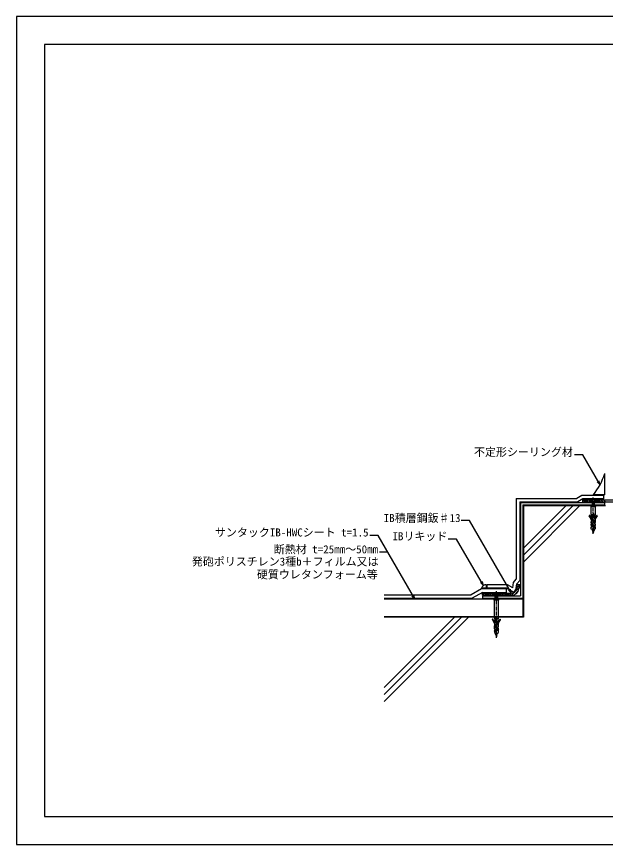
# Model space of a CAD drawing. Units: millimetres on the paper, with parts at other scales. Extents: x -210 to 1470, y -148 to 1040.
# Drawn here: x -210 to 634, y -148 to 1040 of the extents above; entities that cross this region are included whole.
import ezdxf
from ezdxf.enums import TextEntityAlignment as Align

# ---------------------------------------------------------------- set-up
doc = ezdxf.new("R2010")
doc.units = ezdxf.units.MM
doc.linetypes.add('CHAIN1', pattern=[8, 5, -1, 1, -1])
for name, color, linetype in [('0-1_IBｼｰﾄ', 7, 'Continuous'), ('0-2_IBリキッド', 7, 'Continuous'), ('0-3_シーリング(IBｼﾘｺｰﾝ)', 7, 'Continuous'), ('0-4_中心線', 1, 'CHAIN1'), ('0-6_図面枠', 7, 'Continuous'), ('0-8_寸法線', 7, 'Continuous'), ('0-9_文字', 5, 'Continuous'), ('0-A_断熱材', 2, 'Continuous'), ('0-B_構築線', 2, 'Continuous'), ('0-D_緩衝フォーム', 7, 'Continuous'), ('0-F_躯体', 7, 'Continuous'), ('1-0_輪郭線', 2, 'Continuous'), ('1-1_部材(積層鋼板)', 4, 'Continuous'), ('1-2_部材(ﾋﾞｽ類)', 7, 'Continuous')]:
    doc.layers.add(name, color=color, linetype=linetype)
doc.styles.add('MS Gothic', font='')
doc.styles.get('MS Gothic').set_extended_font_data('MS Gothic')

msp = doc.modelspace()

# ---------------------------------------------------------------- linework, layer by layer
at = {"layer": '0-1_IBｼｰﾄ'}
for p, q in [((506.649, 348.062), (506.649, 232.053)), ((506.649, 348.062), (593.426, 348.062)), ((600.643, 352.229), (593.426, 348.062)), ((631.983, 352.229), (600.643, 352.229)), ((631.983, 347.229), (631.983, 352.229)), ((511.649, 343.062), (511.649, 230.233)), ((511.649, 343.062), (594.766, 343.062)), ((501.517, 219.946), (502.854, 227.531)), ((502.854, 227.531), (506.649, 232.053)), ((456.769, 218.229), (442.047, 209.729)), ((494.1, 224.229), (464.769, 224.229)), ((464.769, 219.229), (464.769, 224.229)), ((492.76, 219.229), (464.769, 219.229)), ((502.294, 213.724), (492.76, 219.229)), ((501.517, 219.946), (494.1, 224.229)), ((316.983, 209.729), (442.047, 209.729)), ((316.983, 204.729), (443.387, 204.729)), ((458.109, 213.229), (443.387, 204.729)), ((458.109, 213.229), (492.76, 213.229))]:
    msp.add_line(p, q, dxfattribs=at)
for points in [[(631.983, 347.229), (601.983, 347.229), (594.766, 343.062)], [(506.391, 218.793), (507.546, 225.343), (511.649, 230.233)], [(492.76, 213.229), (492.76, 218.229), (456.769, 218.229)]]:
    msp.add_lwpolyline(points, dxfattribs=at)
msp.add_arc((499.76, 219.962), 6.733, 292.11188, 350, dxfattribs=at)
at = {"layer": '0-2_IBリキッド'}
for q in [(456.769, 219.229), (463.769, 224.229)]:
    msp.add_line((463.769, 219.229), q, dxfattribs=at)
msp.add_arc((463.769, 216.829), 7.4, 90, 161.07536, dxfattribs=at)
at = {"layer": '0-3_シーリング(IBｼﾘｺｰﾝ)'}
for q in [(633.483, 383.756), (617.138, 353.229)]:
    msp.add_line((633.483, 353.229), q, dxfattribs=at)
msp.add_arc((546.52, 410.677), 91.034, 320.87127, 342.79891, dxfattribs=at)
at = {"layer": '0-4_中心線'}
for p, q in [((616.983, 297.161), (616.983, 349.229)), ((478.109, 148.161), (478.109, 214.859))]:
    msp.add_line(p, q, dxfattribs=at)
at = {"layer": '0-6_図面枠'}
msp.add_lwpolyline([(1470, -148.5), (1470, 1039.5), (-210, 1039.5), (-210, -148.5)], close=True, dxfattribs=at)
at = {"layer": '0-8_寸法線'}
for p, q in [((601.954, 410.701), (589.954, 410.701)), ((626.775, 367.708), (601.954, 410.701)), ((439.707, 316.245), (427.707, 316.245)), ((499.76, 212.229), (439.707, 316.245)), ((421.104, 289.576), (409.104, 289.576)), ((459.582, 222.93), (421.104, 289.576)), ((322.237, 270.963), (310.237, 270.963))]:
    msp.add_line(p, q, dxfattribs=at)
for points in [[(622.533, 371.951), (626.775, 367.708), (625.222, 373.504)], [(361.054, 203.729), (308.381, 294.963), (296.381, 294.963)], [(455.339, 227.173), (459.582, 222.93), (458.029, 228.726)], [(495.517, 216.472), (499.76, 212.229), (498.207, 218.024)], [(356.812, 207.972), (361.054, 203.729), (359.501, 209.524)]]:
    msp.add_lwpolyline(points, dxfattribs=at)
at = {"layer": '0-A_断熱材'}
for p, q in [((316.983, 203.729), (515.983, 203.729)), ((316.983, 178.729), (515.983, 178.729))]:
    msp.add_line(p, q, dxfattribs=at)
at = {"layer": '0-B_構築線'}
msp.add_line((515.983, 203.729), (515.983, 178.729), dxfattribs=at)
at = {"layer": '0-D_緩衝フォーム'}
for p, q in [((512.649, 342.062), (633.483, 342.062)), ((512.649, 342.062), (512.649, 208.062)), ((515.983, 338.729), (633.483, 338.729)), ((515.983, 338.729), (515.983, 204.729)), ((633.483, 338.729), (633.483, 342.062)), ((458.109, 208.062), (512.649, 208.062)), ((458.109, 208.062), (458.109, 204.729)), ((458.109, 204.729), (515.983, 204.729))]:
    msp.add_line(p, q, dxfattribs=at)
at = {"layer": '0-F_躯体'}
for p, q in [((516.983, 337.729), (634.483, 337.729)), ((516.983, 337.729), (516.983, 177.729)), ((516.983, 276.517), (578.195, 337.729)), ((516.983, 266.617), (588.094, 337.729)), ((516.983, 256.718), (597.994, 337.729)), ((516.983, 177.729), (316.983, 177.729)), ((316.983, 66.617), (428.094, 177.729)), ((316.983, 76.517), (418.195, 177.729)), ((316.983, 56.718), (437.994, 177.729))]:
    msp.add_line(p, q, dxfattribs=at)
at = {"layer": '1-0_輪郭線'}
msp.add_lwpolyline([(1430, 999.5), (-170, 999.5), (-170, -108.5), (1430, -108.5)], close=True, dxfattribs=at)
at = {"layer": '1-1_部材(積層鋼板)', "color": 7}
for p, q in [((601.983, 346.229), (741.983, 346.229)), ((601.983, 343.062), (601.983, 346.229)), ((601.983, 343.062), (741.983, 343.062))]:
    msp.add_line(p, q, dxfattribs=at)
at = {"layer": '1-1_部材(積層鋼板)'}
for p, q in [((603.025, 346.229), (606.191, 343.062)), ((606.56, 346.229), (609.727, 343.062)), ((610.096, 346.229), (613.263, 343.062)), ((613.631, 346.229), (616.798, 343.062)), ((617.167, 346.229), (620.334, 343.062)), ((620.702, 346.229), (623.869, 343.062)), ((624.238, 346.229), (627.405, 343.062)), ((627.774, 346.229), (630.94, 343.062)), ((601.983, 343.736), (602.656, 343.062)), ((499.895, 209.068), (510.837, 220.01)), ((504.528, 210.167), (509.565, 215.203)), ((507.69, 220.399), (511.593, 224.303)), ((508.446, 224.691), (508.865, 225.11)), ((458.109, 209.709), (460.629, 212.229)), ((460.998, 209.062), (464.164, 212.229)), ((464.533, 209.062), (467.7, 212.229)), ((468.069, 209.062), (471.235, 212.229)), ((471.604, 209.062), (474.771, 212.229)), ((478.675, 209.062), (481.842, 212.229)), ((482.211, 209.062), (485.377, 212.229)), ((485.746, 209.062), (488.913, 212.229)), ((489.282, 209.062), (492.448, 212.229)), ((492.817, 209.062), (495.984, 212.229)), ((496.353, 209.062), (499.52, 212.229))]:
    msp.add_line(p, q, dxfattribs=at)
for points in [[(631.309, 346.229), (631.983, 345.555), (634.476, 343.062)], [(475.14, 209.062), (478.109, 212.031), (478.306, 212.229)]]:
    msp.add_lwpolyline(points, dxfattribs=at)
at = {"layer": '1-1_部材(積層鋼板)', "color": 7}
for points in [[(507.376, 218.619), (508.531, 225.169), (511.649, 224.619), (510.494, 218.069)], [(499.76, 209.062), (458.109, 209.062), (458.109, 212.229), (499.76, 212.229)]]:
    msp.add_lwpolyline(points, dxfattribs=at)
for radius in [7.733, 10.9]:
    msp.add_arc((499.76, 219.962), radius, 270, 350, dxfattribs=at)
at = {"layer": '1-2_部材(ﾋﾞｽ類)'}
for p, q in [((621.483, 346.229), (612.483, 346.229)), ((621.48, 337.729), (612.485, 337.729)), ((613.983, 336.214), (619.983, 336.214)), ((615.313, 343.399), (618.653, 343.399)), ((615.313, 342.985), (615.313, 338.331)), ((618.653, 338.331), (618.653, 342.985)), ((616.048, 319.26), (617.315, 322.213)), ((616.078, 319.247), (617.346, 322.2)), ((617.913, 321.923), (616.565, 319.016)), ((617.943, 321.909), (616.595, 319.002)), ((616.634, 324.511), (616.634, 325.302)), ((616.667, 324.511), (616.667, 325.321)), ((617.319, 322.518), (616.739, 323.969)), ((617.35, 322.53), (616.779, 323.958)), ((617.298, 325.321), (617.298, 324.511)), ((617.331, 325.302), (617.331, 324.511)), ((617.355, 324.215), (617.935, 322.764)), ((617.397, 324.2), (617.966, 322.776)), ((614.803, 319.725), (614.605, 319.984)), ((617.542, 307.599), (615.956, 310.568)), ((615.957, 311.728), (617.409, 314.75)), ((617.571, 307.615), (615.985, 310.583)), ((615.991, 311.722), (617.439, 314.736)), ((617.415, 315.11), (616.044, 318.277)), ((617.446, 315.124), (616.075, 318.29)), ((617.918, 314.478), (616.539, 311.414)), ((616.557, 318.53), (617.926, 315.331)), ((617.948, 314.464), (616.569, 311.4)), ((616.578, 310.813), (618.125, 307.892)), ((616.588, 318.543), (617.956, 315.344)), ((616.606, 310.831), (618.154, 307.908)), ((619.162, 319.725), (619.36, 319.984)), ((615.69, 303.331), (617.899, 301.926)), ((615.809, 303.331), (618.82, 302.279)), ((616.034, 300.554), (617.674, 299.982)), ((616.034, 300.454), (617.674, 299.882)), ((616.096, 303.331), (618.82, 302.379)), ((616.349, 300.869), (617.441, 300.216)), ((616.509, 300.272), (617.315, 299.744)), ((616.626, 305.033), (616.659, 305.033)), ((616.646, 303.331), (616.626, 305.033)), ((616.808, 305.739), (617.536, 307.056)), ((616.837, 305.723), (617.565, 307.04)), ((617.306, 305.033), (617.339, 305.033)), ((617.339, 305.033), (617.319, 303.331)), ((618.124, 306.774), (617.399, 305.406)), ((618.153, 306.758), (617.428, 305.391)), ((618.276, 303.331), (618.19, 303.01)), ((473.609, 212.229), (482.609, 212.229)), ((473.612, 203.729), (482.606, 203.729)), ((481.109, 202.214), (475.109, 202.214)), ((479.779, 209.399), (476.439, 209.399)), ((476.439, 204.331), (476.439, 208.985)), ((479.779, 208.985), (479.779, 204.331)), ((475.929, 170.725), (475.731, 170.984)), ((477.694, 175.2), (477.125, 173.776)), ((478.503, 169.543), (477.135, 166.344)), ((477.149, 172.909), (478.497, 170.002)), ((477.737, 175.215), (477.156, 173.764)), ((478.534, 169.53), (477.166, 166.331)), ((477.179, 172.923), (478.527, 170.016)), ((477.646, 166.124), (479.017, 169.29)), ((477.676, 166.11), (479.047, 169.277)), ((477.741, 173.53), (478.313, 174.958)), ((479.013, 170.247), (477.746, 173.2)), ((477.761, 176.302), (477.761, 175.511)), ((477.772, 173.518), (478.353, 174.969)), ((479.044, 170.26), (477.776, 173.213)), ((477.794, 176.321), (477.794, 175.511)), ((478.424, 175.511), (478.424, 176.321)), ((478.457, 175.511), (478.457, 176.302)), ((480.289, 170.725), (480.487, 170.984)), ((478.485, 161.831), (476.938, 158.908)), ((476.938, 157.758), (477.664, 156.391)), ((478.514, 161.813), (476.967, 158.892)), ((476.967, 157.774), (477.693, 156.406)), ((477.143, 165.464), (478.522, 162.4)), ((477.174, 165.478), (478.552, 162.414)), ((477.52, 158.615), (479.107, 161.583)), ((478.254, 156.723), (477.527, 158.04)), ((477.549, 158.599), (479.136, 161.568)), ((478.283, 156.739), (477.556, 158.056)), ((479.1, 162.722), (477.653, 165.736)), ((479.135, 162.728), (477.682, 165.75)), ((477.786, 156.033), (477.753, 156.033)), ((477.753, 156.033), (477.772, 154.331)), ((478.465, 156.033), (478.432, 156.033)), ((478.445, 154.331), (478.465, 156.033)), ((479.282, 154.331), (476.271, 153.279)), ((478.996, 154.331), (476.271, 153.379)), ((476.816, 154.331), (476.902, 154.01)), ((479.402, 154.331), (477.192, 152.926)), ((479.057, 151.554), (477.417, 150.982)), ((479.057, 151.454), (477.417, 150.882)), ((478.742, 151.869), (477.651, 151.216)), ((478.582, 151.272), (477.777, 150.744))]:
    msp.add_line(p, q, dxfattribs=at)
for points in [[(618.945, 343.692), (621.483, 346.229), (621.483, 346.529), (612.483, 346.529), (612.483, 346.229), (615.02, 343.692)], [(613.942, 336.272), (612.485, 337.729), (612.485, 338.331), (621.48, 338.331), (621.48, 337.729), (620.023, 336.272)], [(614.44, 324.676), (614.232, 324.723), (614.161, 324.758), (614.089, 324.758), (614.018, 324.794), (614.001, 324.794), (614.001, 336.131)], [(619.965, 336.131), (619.965, 324.794), (619.947, 324.794), (619.876, 324.758), (619.805, 324.758), (619.733, 324.723), (619.525, 324.676)], [(622.731, 322.917), (619.983, 318.719), (619.894, 317.119), (618.827, 317.119), (618.827, 314.897), (619.983, 314.897), (619.894, 313.279), (618.88, 313.279), (618.951, 311.075), (619.983, 311.075), (619.894, 309.457), (619.023, 309.457), (619.094, 307.235), (619.983, 307.235), (619.875, 305.095), (619.233, 303.331), (614.733, 303.331), (614.09, 305.095), (613.983, 307.235), (614.871, 307.235), (614.943, 309.457), (614.071, 309.457), (613.983, 311.075), (615.014, 311.075), (615.085, 313.279), (614.071, 313.279), (613.983, 314.897), (615.138, 314.897), (615.138, 317.119), (614.071, 317.119), (613.983, 318.719), (611.234, 322.917)], [(611.957, 323.45), (614.605, 319.984), (614.605, 324.474)], [(616.634, 324.582), (615.138, 324.582), (615.138, 318.719), (614.872, 318.719), (614.872, 319.472)], [(617.331, 324.582), (618.827, 324.582), (618.827, 318.719), (619.094, 318.719), (619.094, 319.472)], [(619.36, 324.474), (619.36, 319.984), (622.008, 323.45)], [(614.071, 317.119), (614.071, 316.871), (614.374, 316.106), (614.409, 314.897)], [(614.463, 311.075), (614.445, 312.284), (614.071, 313.084), (614.071, 313.279)], [(614.071, 309.457), (614.071, 309.279), (614.516, 308.444), (614.534, 307.235)], [(619.894, 309.457), (619.894, 309.279), (619.449, 308.444), (619.431, 307.235)], [(619.503, 311.075), (619.52, 312.284), (619.894, 313.084), (619.894, 313.279)], [(619.894, 317.119), (619.894, 316.871), (619.591, 316.106), (619.556, 314.897)], [(617.768, 303.331), (618.19, 303.01), (618.82, 302.379), (618.82, 302.279), (617.899, 301.926), (617.441, 300.216), (617.674, 299.982), (617.674, 299.882), (617.315, 299.744), (616.983, 298.505), (616.509, 300.272), (616.034, 300.454), (616.034, 300.554), (616.349, 300.869), (615.69, 303.331)], [(617.306, 303.331), (617.306, 304.308), (616.659, 304.308), (616.659, 303.331)], [(476.146, 209.692), (473.609, 212.229), (473.609, 212.529), (482.609, 212.529), (482.609, 212.229), (480.072, 209.692)], [(481.15, 202.272), (482.606, 203.729), (482.606, 204.331), (473.612, 204.331), (473.612, 203.729), (475.068, 202.272)], [(475.127, 202.131), (475.127, 175.794), (475.145, 175.794), (475.216, 175.758), (475.287, 175.758), (475.358, 175.723), (475.566, 175.676)], [(480.652, 175.676), (480.86, 175.723), (480.931, 175.758), (481.002, 175.758), (481.073, 175.794), (481.091, 175.794), (481.091, 202.131)], [(472.361, 173.917), (475.109, 169.719), (475.198, 168.119), (476.264, 168.119), (476.264, 165.897), (475.109, 165.897), (475.198, 164.279), (476.211, 164.279), (476.14, 162.075), (475.109, 162.075), (475.198, 160.457), (476.069, 160.457), (475.998, 158.235), (475.109, 158.235), (475.217, 156.095), (475.859, 154.331), (480.359, 154.331), (481.001, 156.095), (481.109, 158.235), (480.22, 158.235), (480.149, 160.457), (481.02, 160.457), (481.109, 162.075), (480.078, 162.075), (480.007, 164.279), (481.02, 164.279), (481.109, 165.897), (479.953, 165.897), (479.953, 168.119), (481.02, 168.119), (481.109, 169.719), (483.857, 173.917)], [(475.731, 175.474), (475.731, 170.984), (473.083, 174.45)], [(475.198, 168.119), (475.198, 167.871), (475.5, 167.106), (475.536, 165.897)], [(477.761, 175.582), (476.265, 175.582), (476.265, 169.719), (475.998, 169.719), (475.998, 170.472)], [(478.457, 175.582), (479.953, 175.582), (479.953, 169.719), (480.22, 169.719), (480.22, 170.472)], [(483.134, 174.45), (480.487, 170.984), (480.487, 175.474)], [(481.02, 168.119), (481.02, 167.871), (480.718, 167.106), (480.682, 165.897)], [(475.589, 162.075), (475.571, 163.284), (475.198, 164.084), (475.198, 164.279)], [(475.198, 160.457), (475.198, 160.279), (475.642, 159.444), (475.66, 158.235)], [(477.786, 154.331), (477.786, 155.308), (478.432, 155.308), (478.432, 154.331)], [(481.02, 160.457), (481.02, 160.279), (480.576, 159.444), (480.558, 158.235)], [(480.629, 162.075), (480.647, 163.284), (481.02, 164.084), (481.02, 164.279)], [(477.323, 154.331), (476.902, 154.01), (476.271, 153.379), (476.271, 153.279), (477.192, 152.926), (477.651, 151.216), (477.417, 150.982), (477.417, 150.882), (477.777, 150.744), (478.109, 149.505), (478.582, 151.272), (479.057, 151.454), (479.057, 151.554), (478.742, 151.869), (479.402, 154.331)]]:
    msp.add_lwpolyline(points, dxfattribs=at)
for centre, radius, start, end in [((613.801, 336.131), 0.2, 0, 45), ((614.313, 342.985), 1, 0, 45), ((619.653, 342.985), 1, 135, 180), ((620.165, 336.131), 0.2, 135, 180), ((611.6, 323.177), 0.449, 37.38183, 215.39037), ((614.398, 324.474), 0.207, 0, 78.37519), ((616.983, 325.89), 0.683, 300.64443, 239.35557), ((616.983, 325.89), 0.65, 298.99242, 241.00758), ((618.094, 324.511), 1.46, 180, 201.80677), ((618.094, 324.511), 1.427, 180, 202.80926), ((618.094, 324.511), 0.796, 180, 201.80677), ((616.95, 322.37), 0.398, 336.76335, 21.80677), ((618.094, 324.511), 0.763, 180, 204.02488), ((616.95, 322.37), 0.431, 336.76335, 21.79863), ((616.95, 322.37), 1.062, 335.12729, 21.82813), ((616.95, 322.37), 1.095, 335.12729, 21.7854), ((619.567, 324.474), 0.207, 101.62481, 180), ((622.365, 323.177), 0.449, 324.60963, 142.61817), ((614.372, 319.472), 0.5, 0, 30.42714), ((617.038, 311.147), 1.228, 151.72501, 208.14051), ((617.038, 311.147), 1.194, 151.21205, 208.14075), ((617.171, 318.764), 1.228, 156.1713, 203.41182), ((617.171, 318.764), 1.194, 156.1713, 203.41182), ((617.073, 311.147), 0.597, 153.40833, 213.92435), ((617.073, 311.147), 0.564, 153.33961, 214.09914), ((617.107, 318.764), 0.597, 155.12729, 203.15958), ((617.107, 318.764), 0.564, 155.12729, 203.15958), ((617.02, 314.937), 0.431, 334.33266, 23.72188), ((617.02, 314.937), 0.465, 334.33266, 23.72188), ((616.95, 314.914), 1.062, 335.77806, 23.15958), ((616.95, 314.914), 1.095, 335.77806, 23.15958), ((619.594, 319.472), 0.5, 149.57286, 180), ((618.086, 305.033), 1.46, 151.08802, 180), ((618.086, 305.033), 1.427, 151.08803, 180), ((618.102, 305.033), 0.796, 152.04844, 180), ((618.102, 305.033), 0.763, 152.04844, 180), ((617.045, 307.334), 0.564, 330.56891, 28.12344), ((617.045, 307.334), 0.597, 330.58068, 28.12344), ((617.069, 307.334), 1.194, 332.04844, 27.90101), ((617.069, 307.334), 1.228, 332.04844, 27.90101), ((474.927, 202.131), 0.2, 360, 45), ((475.439, 208.985), 1, 0, 45), ((480.779, 208.985), 1, 135, 180), ((481.291, 202.131), 0.2, 135, 180), ((472.727, 174.177), 0.449, 37.38183, 215.39037), ((475.525, 175.474), 0.207, 360, 78.37519), ((475.498, 170.472), 0.5, 0, 30.42714), ((478.142, 173.37), 1.095, 158.2146, 204.87271), ((478.142, 165.914), 1.095, 156.84042, 204.22194), ((478.142, 173.37), 1.062, 158.17187, 204.87271), ((478.142, 165.914), 1.062, 156.84042, 204.22194), ((478.109, 176.89), 0.683, 300.64443, 239.35557), ((478.109, 176.89), 0.65, 298.99242, 241.00758), ((476.997, 175.511), 0.763, 335.97512, 0), ((478.142, 173.37), 0.431, 158.20137, 203.23665), ((476.997, 175.511), 0.796, 338.19323, 0), ((478.142, 173.37), 0.398, 158.19323, 203.23665), ((476.997, 175.511), 1.427, 337.19074, 360), ((476.997, 175.511), 1.46, 338.19323, 0), ((477.985, 169.764), 0.564, 336.84042, 24.87271), ((477.985, 169.764), 0.597, 336.84042, 24.87271), ((477.921, 169.764), 1.194, 336.58818, 23.8287), ((477.921, 169.764), 1.228, 336.58818, 23.8287), ((480.72, 170.472), 0.5, 149.57286, 180), ((480.693, 175.474), 0.207, 101.62481, 180), ((483.491, 174.177), 0.449, 324.60963, 142.61817), ((478.023, 158.334), 1.228, 152.09899, 207.95156), ((478.023, 158.334), 1.194, 152.09899, 207.95156), ((478.047, 158.334), 0.597, 151.87656, 209.41932), ((478.047, 158.334), 0.564, 151.87656, 209.43109), ((478.071, 165.937), 0.465, 156.27812, 205.66734), ((478.071, 165.937), 0.431, 156.27812, 205.66734), ((476.99, 156.033), 0.763, 0, 27.95156), ((476.99, 156.033), 0.796, 0, 27.95156), ((477.005, 156.033), 1.427, 0, 28.91197), ((477.005, 156.033), 1.46, 0, 28.91198), ((478.018, 162.147), 0.564, 325.90086, 26.66039), ((478.018, 162.147), 0.597, 326.07565, 26.59167), ((478.054, 162.147), 1.194, 331.85925, 28.78795), ((478.054, 162.147), 1.228, 331.85949, 28.27499)]:
    msp.add_arc(centre, radius, start, end, dxfattribs=at)

# ---------------------------------------------------------------- texts
at = {"layer": '0-9_文字', "color": 7, "style": 'MS Gothic'}
for s, p in [('不定形シーリング材', (445.982, 405.4)), ('IB積層鋼鈑♯13', (316.506, 310.701)), ('サンタックIB-HWCシート t=1.5', (74.439, 289.967)), ('IBリキッド', (329.091, 284.52)), ('断熱材 t=25㎜～50㎜', (158.956, 265.784)), ('発砲ポリスチレン3種b＋フィルム又は', (41.331, 248.162)), ('硬質ウレタンフォーム等', (134.651, 229.662))]:
    msp.add_text(s, height=11.55, dxfattribs=at).set_placement(p, align=Align.BOTTOM_LEFT)

doc.saveas('drawing.dxf')
